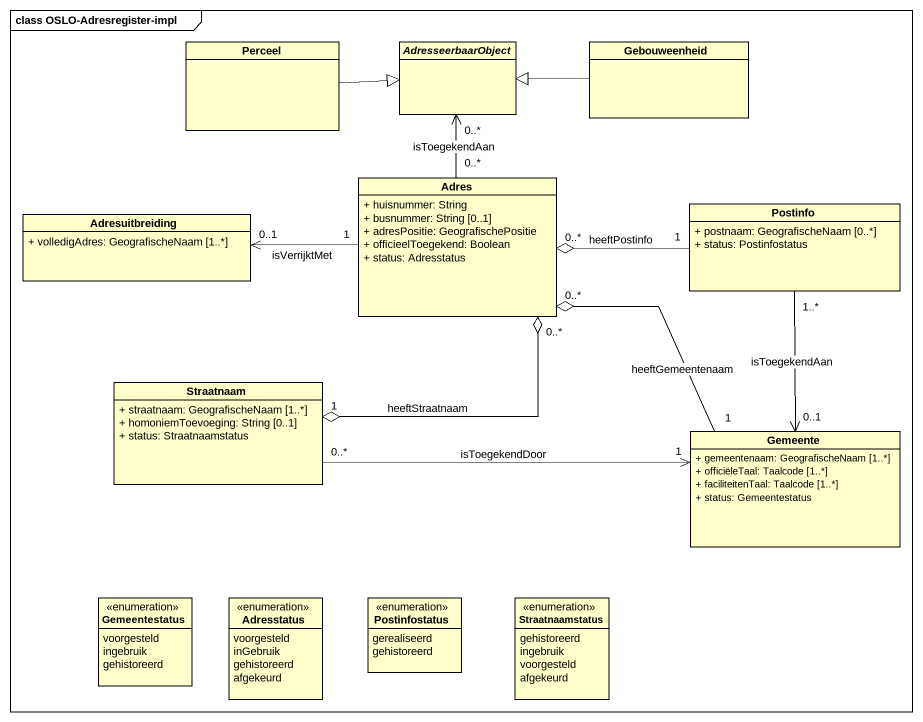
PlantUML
@startuml
mainframe class OSLO-Adresregister-impl
hide circle
hide empty members
skinparam classAttributeIconSize 0
class Perceel
abstract class AdresseerbaarObject
class Gebouweenheid
class Adresuitbreiding {
  + volledigAdres: GeografischeNaam [1..*]
}
class Adres {
  + huisnummer: String
  + busnummer: String [0..1]
  + adresPositie: GeografischePositie
  + officieelToegekend: Boolean
  + status: Adresstatus
}
class Postinfo {
  + postnaam: GeografischeNaam [0..*]
  + status: Postinfostatus
}
class Straatnaam {
  + straatnaam: GeografischeNaam [1..*]
  + homoniemToevoeging: String [0..1]
  + status: Straatnaamstatus
}
class Gemeente {
  + gemeentenaam: GeografischeNaam [1..*]
  + officiëleTaal: Taalcode [1..*]
  + faciliteitenTaal: Taalcode [1..*]
  + status: Gemeentestatus
}
enum Gemeentestatus {
  voorgesteld
  ingebruik
  gehistoreerd
}
enum Adresstatus {
  voorgesteld
  inGebruik
  gehistoreerd
  afgekeurd
}
enum Postinfostatus {
  gerealiseerd
  gehistoreerd
}
enum Straatnaamstatus {
  gehistoreerd
  ingebruik
  voorgesteld
  afgekeurd
}
Perceel -right-|> AdresseerbaarObject
Gebouweenheid -left-|> AdresseerbaarObject
Adres "0..*" -up-> "0..*" AdresseerbaarObject : isToegekendAan
Adres "1" -left-> "0..1" Adresuitbreiding : isVerrijktMet
Adres "0..*" o-right- "1" Postinfo : heeftPostinfo
Adres "0..*" o--o "1" Straatnaam : heeftStraatnaam
Adres "0..*" o-- "1" Gemeente : heeftGemeentenaam
Postinfo "1..*" --> "0..1" Gemeente : isToegekendAan
Straatnaam "0..*" -right-> "1" Gemeente : isToegekendDoor
@enduml
